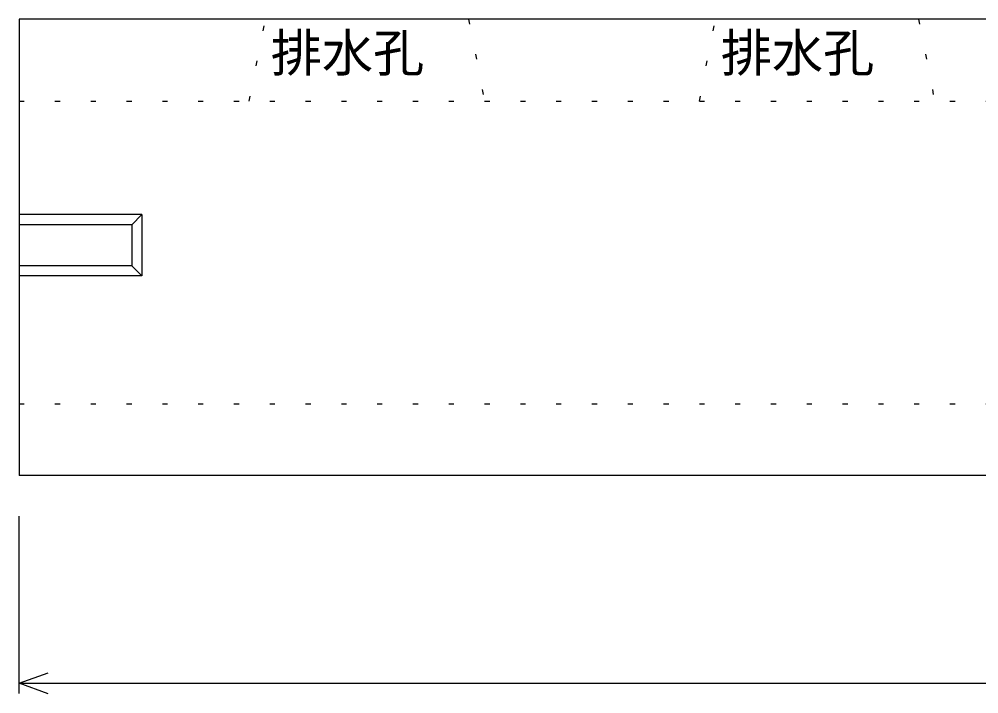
# Model space of a CAD drawing. Units: millimetres, scale not verified. Extents: x -16800 to 16800, y -5940 to 5940.
# Drawn here: x -13121 to -12183, y 3201 to 3860 of the extents above; entities that cross this region are included whole.
import ezdxf
from ezdxf.enums import TextEntityAlignment as Align

# ---------------------------------------------------------------- set-up
doc = ezdxf.new("R2010")
doc.units = ezdxf.units.MM
doc.header["$LTSCALE"] = 20
doc.linetypes.add('DOTTED', pattern=[1.75, 0.25, -1.5])
for name, color, linetype, lineweight in [('0-0_DIM', 7, 'Continuous', 25), ('0-5_OUTLINE', 3, 'Continuous', 25), ('0-6_OUTLINE2', 4, 'DOTTED', 25)]:
    doc.layers.add(name, color=color, linetype=linetype, lineweight=lineweight)
doc.styles.add('ＭＳ ゴシック', font='')
doc.styles.get('ＭＳ ゴシック').set_extended_font_data('MS Gothic')

msp = doc.modelspace()

# ---------------------------------------------------------------- linework, layer by layer
at = {"layer": '0-0_DIM'}
for p, q in [((-13121.21, 3201.19), (-13121.21, 3374.48)), ((-13121.21, 3211.19), (-11123.21, 3211.19))]:
    msp.add_line(p, q, dxfattribs=at)
msp.add_lwpolyline([(-13093.02, 3200.93), (-13121.21, 3211.19), (-13093.02, 3221.45)], dxfattribs=at)
at = {"layer": '0-5_OUTLINE'}
for p, q in [((-13121.21, 3860.48), (-13121.21, 3414.48)), ((-11123.21, 3860.48), (-13121.21, 3860.48)), ((-13001.21, 3669.48), (-13121.21, 3669.48)), ((-13001.21, 3669.48), (-13011.21, 3659.48)), ((-13001.21, 3669.48), (-13001.21, 3609.48)), ((-13011.21, 3659.48), (-13121.21, 3659.48)), ((-13011.21, 3659.48), (-13011.21, 3619.48)), ((-13011.21, 3619.48), (-13121.21, 3619.48)), ((-13001.21, 3609.48), (-13011.21, 3619.48)), ((-13001.21, 3609.48), (-13121.21, 3609.48)), ((-11123.21, 3414.48), (-13121.21, 3414.48))]:
    msp.add_line(p, q, dxfattribs=at)
at = {"layer": '0-6_OUTLINE2'}
for p, q in [((-12896.21, 3780.48), (-12880.42, 3860.48)), ((-12682, 3860.48), (-12666.21, 3780.48)), ((-12456.21, 3780.48), (-12440.42, 3860.48)), ((-12242, 3860.48), (-12226.21, 3780.48)), ((-13121.21, 3780.48), (-11123.21, 3780.48)), ((-13121.21, 3484.48), (-11123.21, 3484.48))]:
    msp.add_line(p, q, dxfattribs=at)

# ---------------------------------------------------------------- texts
at = {"layer": '0-0_DIM', "style": 'ＭＳ ゴシック'}
for p in [(-12875.24, 3798.29), (-12435.24, 3798.29)]:
    msp.add_text('排水孔', height=36.66, dxfattribs=at).set_placement(p, align=Align.BOTTOM_LEFT)

doc.saveas('drawing.dxf')
